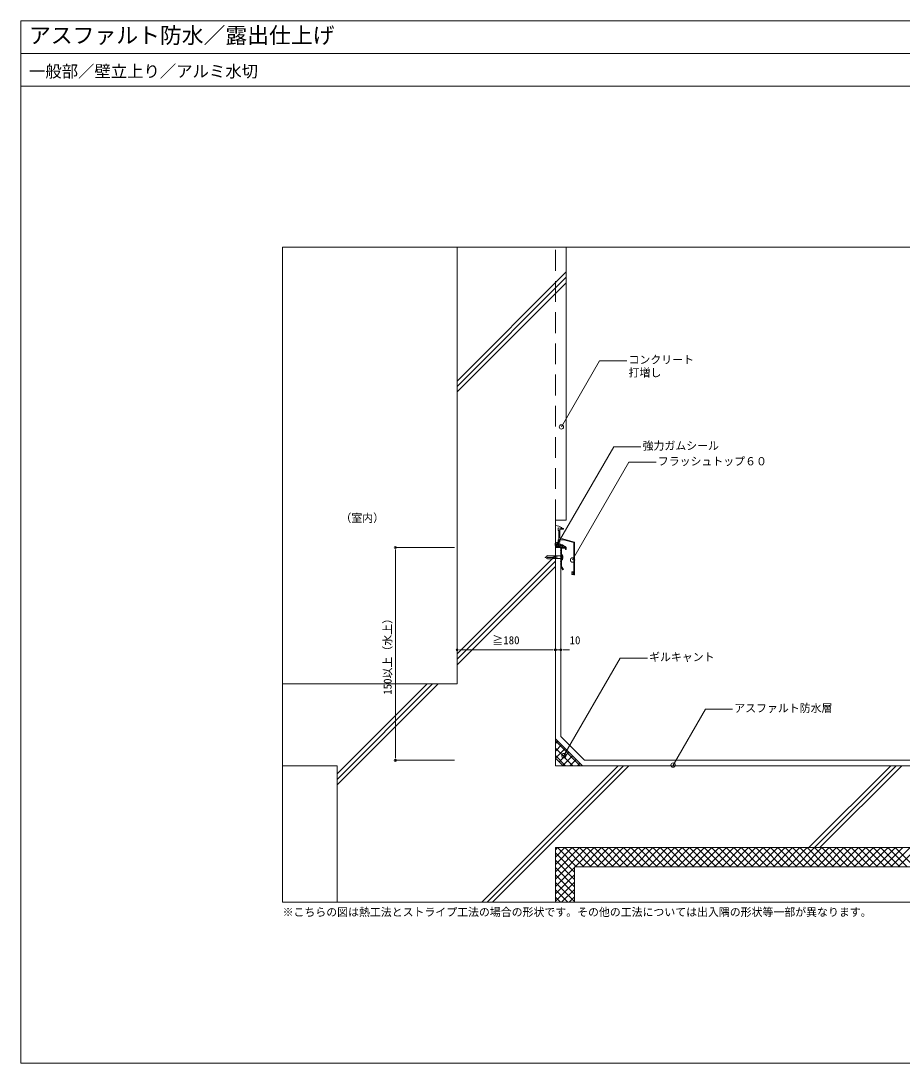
# Model space of a CAD drawing. Units: millimetres, scale not verified. Extents: x -1380 to 1380, y -955 to 955.
# Drawn here: x -1380 to 236, y -955 to 955 of the extents above; entities that cross this region are included whole.
import ezdxf
from ezdxf.enums import TextEntityAlignment as Align

# ---------------------------------------------------------------- set-up
doc = ezdxf.new("R2010")
doc.units = ezdxf.units.MM
doc.header["$LTSCALE"] = 3
doc.linetypes.add('USER1', pattern=[19.05, 12.7, -6.35])
for name, color, linetype, lineweight in [('0-0_0', 7, 'Continuous', 9), ('0-1_HATCH', 9, 'Continuous', 18), ('0-3_KUTAI', 3, 'Continuous', 18), ('0-4_BOUSUI', 1, 'Continuous', 18), ('0-5_MOJI', 7, 'Continuous', 18), ('0-6_sunpo', 7, 'Continuous', 18), ('0-7_KANAMONO_SCREW', 4, 'Continuous', 18), ('0-8_dannnetu', 6, 'Continuous', 18), ('0-9_KANAMONO', 4, 'Continuous', 18), ('0-A_WAKU', 7, 'Continuous', 18)]:
    doc.layers.add(name, color=color, linetype=linetype, lineweight=lineweight)
doc.styles.add('ＭＳ ゴシック', font='')
doc.styles.get('ＭＳ ゴシック').set_extended_font_data('MS Gothic')

# ---------------------------------------------------------------- blocks, each defined once
blk = doc.blocks.new('_DOT')
at = {"layer": '0-0_0'}
for p, q in [((-0.5, 0), (-1, 0)), ((0.25, 0), (-0.25, 0))]:
    blk.add_line(p, q, dxfattribs=at)
blk.add_circle((0, 0), 0.25, dxfattribs=at)

msp = doc.modelspace()

# ---------------------------------------------------------------- linework, layer by layer
at = {"layer": '0-0_0', "lineweight": 18}
msp.add_line((-1380.001, 895), (1379.999, 895), dxfattribs=at)
msp.add_lwpolyline([(-900.001, -660), (899.999, -660), (899.999, 540), (-900.001, 540)], close=True, dxfattribs=at)
at = {"layer": '0-1_HATCH'}
for p, q in [((-580.001, 295), (-380.001, 495)), ((-580.001, 285), (-380.001, 485)), ((-580.001, 275), (-380.001, 475)), ((-400.001, -2.549), (-399.482, -2.03)), ((-400.001, -7.039), (-395.5, -2.538)), ((-394.032, -10), (-400.001, -4.031)), ((-398.523, -10), (-400.001, -8.521)), ((-398.472, -10), (-391.902, -3.43)), ((-389.542, -10), (-397.293, -2.249)), ((-393.981, -10), (-388.616, -4.634)), ((-385.052, -10), (-391.494, -3.558)), ((-389.491, -10), (-385.599, -6.108)), ((-385.001, -10), (-382.825, -7.824)), ((-380.562, -10), (-382.54, -8.022)), ((-380.511, -10), (-380.277, -9.766)), ((-580.001, -205), (-400.001, -25)), ((-580.001, -215), (-400.001, -35)), ((-580.001, -225), (-400.001, -45)), ((-800.001, -435), (-625.001, -260)), ((-800.001, -425), (-635.001, -260)), ((-800.001, -445), (-615.001, -260)), ((-354.559, -410), (-400.001, -364.557)), ((-400.001, -369.526), (-395.489, -365.014)), ((-400.001, -382.996), (-388.754, -371.749)), ((-368.029, -410), (-400.001, -378.028)), ((-399.697, -396.162), (-382.019, -378.485)), ((-381.499, -410), (-400.001, -391.498)), ((-392.962, -402.897), (-375.284, -385.22)), ((-386.226, -409.633), (-368.549, -391.955)), ((-373.123, -410), (-361.813, -398.69)), ((-535.001, -660), (-285.001, -410)), ((-525.001, -660), (-275.001, -410)), ((-515.001, -660), (-265.001, -410)), ((-359.653, -410), (-355.078, -405.425)), ((64.999, -560), (214.999, -410)), ((74.999, -560), (224.999, -410)), ((84.999, -560), (234.999, -410)), ((-400.001, -563.815), (-396.186, -560)), ((-400.001, -577.286), (-382.715, -560)), ((-400.001, -590.756), (-369.245, -560)), ((-400.001, -604.226), (-355.775, -560)), ((-400.001, -617.697), (-342.304, -560)), ((-365.001, -604.787), (-400.001, -569.787)), ((-361.318, -595), (-396.318, -560)), ((-347.848, -595), (-382.848, -560)), ((-334.377, -595), (-369.377, -560)), ((-363.834, -595), (-328.834, -560)), ((-320.907, -595), (-355.907, -560)), ((-350.364, -595), (-315.364, -560)), ((-307.437, -595), (-342.437, -560)), ((-336.893, -595), (-301.893, -560)), ((-293.966, -595), (-328.966, -560)), ((-323.423, -595), (-288.423, -560)), ((-280.496, -595), (-315.496, -560)), ((-309.952, -595), (-274.952, -560)), ((-267.026, -595), (-302.026, -560)), ((-296.482, -595), (-261.482, -560)), ((-253.555, -595), (-288.555, -560)), ((-283.012, -595), (-248.012, -560)), ((-240.085, -595), (-275.085, -560)), ((-269.541, -595), (-234.541, -560)), ((-226.614, -595), (-261.614, -560)), ((-256.071, -595), (-221.071, -560)), ((-213.144, -595), (-248.144, -560)), ((-242.6, -595), (-207.6, -560)), ((-199.674, -595), (-234.674, -560)), ((-229.13, -595), (-194.13, -560)), ((-186.203, -595), (-221.203, -560)), ((-215.66, -595), (-180.66, -560)), ((-172.733, -595), (-207.733, -560)), ((-202.189, -595), (-167.189, -560)), ((-159.262, -595), (-194.262, -560)), ((-188.719, -595), (-153.719, -560)), ((-145.792, -595), (-180.792, -560)), ((-175.249, -595), (-140.249, -560)), ((-132.322, -595), (-167.322, -560)), ((-161.778, -595), (-126.778, -560)), ((-118.851, -595), (-153.851, -560)), ((-148.308, -595), (-113.308, -560)), ((-105.381, -595), (-140.381, -560)), ((-134.837, -595), (-99.837, -560)), ((-91.911, -595), (-126.911, -560)), ((-121.367, -595), (-86.367, -560)), ((-78.44, -595), (-113.44, -560)), ((-107.897, -595), (-72.897, -560)), ((-64.97, -595), (-99.97, -560)), ((-94.426, -595), (-59.426, -560)), ((-51.499, -595), (-86.499, -560)), ((-80.956, -595), (-45.956, -560)), ((-38.029, -595), (-73.029, -560)), ((-67.485, -595), (-32.485, -560)), ((-24.559, -595), (-59.559, -560)), ((-54.015, -595), (-19.015, -560)), ((-11.088, -595), (-46.088, -560)), ((-40.545, -595), (-5.545, -560)), ((2.382, -595), (-32.618, -560)), ((-27.074, -595), (7.926, -560)), ((15.853, -595), (-19.147, -560)), ((-13.604, -595), (21.396, -560)), ((29.323, -595), (-5.677, -560)), ((-0.134, -595), (34.866, -560)), ((42.793, -595), (7.793, -560)), ((13.337, -595), (48.337, -560)), ((56.264, -595), (21.264, -560)), ((26.807, -595), (61.807, -560)), ((69.734, -595), (34.734, -560)), ((40.278, -595), (75.278, -560)), ((83.204, -595), (48.204, -560)), ((53.748, -595), (88.748, -560)), ((96.675, -595), (61.675, -560)), ((67.218, -595), (102.218, -560)), ((110.145, -595), (75.145, -560)), ((80.689, -595), (115.689, -560)), ((123.616, -595), (88.616, -560)), ((94.159, -595), (129.159, -560)), ((137.086, -595), (102.086, -560)), ((107.629, -595), (142.629, -560)), ((150.556, -595), (115.556, -560)), ((121.1, -595), (156.1, -560)), ((164.027, -595), (129.027, -560)), ((134.57, -595), (169.57, -560)), ((177.497, -595), (142.497, -560)), ((148.041, -595), (183.041, -560)), ((190.968, -595), (155.968, -560)), ((161.511, -595), (196.511, -560)), ((204.438, -595), (169.438, -560)), ((174.981, -595), (209.981, -560)), ((217.908, -595), (182.908, -560)), ((188.452, -595), (223.452, -560)), ((231.379, -595), (196.379, -560)), ((201.922, -595), (236.922, -560)), ((244.849, -595), (209.849, -560)), ((215.393, -595), (250.393, -560)), ((258.319, -595), (223.319, -560)), ((228.863, -595), (263.863, -560)), ((-365.001, -618.258), (-400.001, -583.258)), ((-400.001, -631.167), (-365.001, -596.167)), ((-365.001, -631.728), (-400.001, -596.728)), ((-400.001, -644.638), (-365.001, -609.638)), ((-365.001, -645.198), (-400.001, -610.198)), ((-400.001, -658.108), (-365.001, -623.108)), ((-365.001, -658.669), (-400.001, -623.669)), ((-377.141, -660), (-400.001, -637.139)), ((-388.423, -660), (-365.001, -636.578)), ((-390.611, -660), (-400.001, -650.61)), ((-374.952, -660), (-365.001, -650.049))]:
    msp.add_line(p, q, dxfattribs=at)
at = {"layer": '0-3_KUTAI'}
for p, q in [((-580.001, 540), (-580.001, -260)), ((-580.001, -260), (-900.001, -260)), ((-800.001, -410), (-900.001, -410)), ((-800.001, -410), (-800.001, -660)), ((899.999, -560), (-400.001, -560)), ((-400.001, -560), (-400.001, -660))]:
    msp.add_line(p, q, dxfattribs=at)
at = {"layer": '0-3_KUTAI', "linetype": 'USER1'}
msp.add_line((-400.001, 40), (-400.001, 540), dxfattribs=at)
at = {"layer": '0-3_KUTAI'}
for points in [[(-400.001, 40), (-380.001, 40), (-380.001, 540)], [(899.999, -410), (-400.001, -410), (-400.001, 40)]]:
    msp.add_lwpolyline(points, dxfattribs=at)
at = {"layer": '0-4_BOUSUI'}
msp.add_line((-389.999, -10), (-400.003, -10), dxfattribs=at)
msp.add_lwpolyline([(578.649, -400), (-346.362, -400), (-390.001, -356.36), (-390.001, -45)], dxfattribs=at)
msp.add_arc((-401.69, -35.222), 33.265, 49.30752, 87.08966, dxfattribs=at)
at = {"layer": '0-5_MOJI'}
for points in [[(-268.767, 332.286), (-318.767, 332.286), (-388.841, 210.914)], [(-242.979, 174.577), (-292.979, 174.577), (-396.375, -4.509)], [(-215.097, 146.112), (-265.097, 146.112), (-368.492, -32.974)], [(-231.037, -212.58), (-281.037, -212.58), (-384.357, -391.535)], [(-74.991, -306.334), (-124.991, -306.334), (-184.157, -408.812)]]:
    msp.add_lwpolyline(points, dxfattribs=at)
for centre in [(-388.841, 210.914), (-396.375, -4.509), (-368.492, -32.974), (-384.357, -391.535), (-184.157, -408.812)]:
    msp.add_circle(centre, 4, dxfattribs=at)
at = {"layer": '0-6_sunpo'}
for p, q in [((-585.001, -10), (-693.356, -10)), ((-693.356, -392), (-693.356, -18)), ((-580.001, -175.319), (-580.001, -197.597)), ((-400.001, -175.319), (-400.001, -197.597)), ((-400.001, -175.319), (-400.001, -197.597)), ((-390.001, -175.319), (-390.001, -197.597)), ((-572.001, -197.597), (-408.001, -197.597)), ((-408.001, -197.597), (-416.001, -197.597)), ((-400.001, -197.597), (-390.001, -197.597)), ((-382.001, -197.597), (-374.001, -197.597)), ((-585.001, -400), (-693.356, -400))]:
    msp.add_line(p, q, dxfattribs=at)
at = {"layer": '0-7_KANAMONO_SCREW'}
for p, q in [((-415.624, -26.324), (-418.544, -27.533)), ((-415.624, -29.513), (-418.544, -28.303)), ((-416.221, -26.571), (-415.624, -28.961)), ((-401.457, -27.71), (-415.624, -27.085)), ((-401.457, -28.127), (-415.624, -28.752)), ((-415.624, -28.752), (-415.624, -30.418)), ((-415.624, -30.418), (-414.475, -30.993)), ((-414.834, -27.12), (-414.439, -28.699)), ((-404.371, -25.29), (-414.475, -24.844)), ((-404.371, -30.547), (-414.475, -30.993)), ((-413.57, -27.176), (-413.203, -28.645)), ((-412.306, -27.231), (-411.967, -28.59)), ((-411.042, -27.287), (-410.73, -28.536)), ((-409.778, -27.343), (-409.494, -28.481)), ((-408.514, -27.399), (-408.257, -28.427)), ((-407.251, -27.454), (-407.021, -28.372)), ((-405.987, -27.51), (-405.785, -28.318)), ((-404.723, -27.566), (-404.548, -28.263)), ((-404.38, -25.498), (-404.371, -25.29)), ((-401.466, -25.626), (-404.38, -25.498)), ((-401.466, -30.21), (-404.38, -30.339)), ((-404.38, -30.339), (-404.371, -30.547)), ((-404.172, -25.507), (-404.163, -25.299)), ((-404.172, -30.33), (-404.163, -30.538)), ((-401.665, -25.409), (-404.163, -25.299)), ((-401.665, -30.428), (-404.163, -30.538)), ((-403.459, -27.622), (-403.312, -28.209)), ((-402.195, -27.677), (-402.076, -28.154)), ((-401.675, -25.617), (-401.665, -25.409)), ((-401.675, -30.219), (-401.665, -30.428)), ((-401.466, -25.626), (-401.457, -25.418)), ((-401.466, -30.21), (-401.457, -30.418)), ((-389.635, -25.418), (-401.457, -25.418)), ((-401.457, -27.71), (-401.457, -28.127)), ((-389.635, -30.418), (-401.457, -30.418)), ((-399.791, -25.418), (-399.791, -30.418)), ((-397.291, -25.418), (-397.291, -30.418)), ((-388.801, -23.335), (-388.801, -24.585)), ((-388.801, -23.335), (-387.135, -23.335)), ((-388.801, -24.585), (-388.801, -31.252)), ((-388.801, -31.252), (-388.801, -32.502)), ((-387.135, -32.502), (-388.801, -32.502)), ((-387.135, -23.335), (-387.135, -32.502)), ((-386.718, -24.377), (-387.135, -24.377)), ((-387.135, -31.46), (-386.718, -31.46)), ((-386.718, -31.46), (-386.718, -24.377)), ((-386.718, -24.377), (-386.51, -25.418)), ((-386.51, -30.418), (-386.718, -31.46)), ((-386.51, -30.418), (-386.51, -25.418))]:
    msp.add_line(p, q, dxfattribs=at)
msp.add_lwpolyline([(-415.624, -27.085), (-415.624, -25.418), (-414.475, -24.844)], dxfattribs=at)
for centre, radius, start, end in [((-418.385, -27.918), 0.417, 112.5, 247.5), ((-389.635, -24.585), 0.833, 270, 0), ((-389.635, -31.252), 0.833, 0, 90)]:
    msp.add_arc(centre, radius, start, end, dxfattribs=at)
at = {"layer": '0-8_dannnetu'}
msp.add_lwpolyline([(-400.001, -360.502), (-350.504, -410), (-385.859, -410), (-400.001, -395.858)], close=True, dxfattribs=at)
msp.add_lwpolyline([(899.999, -595), (-365.001, -595), (-365.001, -660)], dxfattribs=at)
at = {"layer": '0-9_KANAMONO', "color": 1}
msp.add_line((-388.001, 25.924), (-388.001, 26.56), dxfattribs=at)
at = {"layer": '0-9_KANAMONO'}
for p, q in [((-390.801, -15.75), (-390.001, -15)), ((-369.801, -55), (-369.801, -55.556)), ((-369.551, -55.989), (-369.478, -56.032)), ((-369.801, -58.443), (-369.801, -59)), ((-369.478, -57.968), (-369.551, -58.01))]:
    msp.add_line(p, q, dxfattribs=at)
at = {"layer": '0-9_KANAMONO', "color": 1}
for points in [[(-400.001, 30), (-400.001, 25.5), (-399.501, 25), (-399.501, 21.5), (-400.001, 21), (-400.001, -1)], [(-399.001, -2), (-395.001, -2), (-395.001, 4), (-393.501, 4.3), (-393.501, 20.7), (-395.001, 21), (-395.001, 26.2), (-388.561, 25.427)]]:
    msp.add_lwpolyline(points, dxfattribs=at)
at = {"layer": '0-9_KANAMONO'}
for points in [[(-395.001, 25.975), (-395.001, 21), (-393.501, 21), (-393.501, 4), (-395.001, 4), (-395.001, 0), (-392.001, 0), (-392.001, 4), (-384.952, 4), (-366.301, -0.997), (-366.301, -29.7)], [(-392.001, 8.769), (-392.001, 12.2), (-392.301, 12.5), (-392.001, 12.8), (-392.001, 23.5), (-385.001, 23.5), (-385.001, 25), (-394.777, 26.173)], [(-369.301, -59.5), (-366.301, -59.5), (-366.301, -60), (-365.001, -60), (-365.001, 0), (-390.519, 6.838)], [(-366.301, -30.3), (-366.301, -54.5), (-369.301, -54.5)]]:
    msp.add_lwpolyline(points, dxfattribs=at)
msp.add_lwpolyline([(-390.801, -15.75), (-390.001, -15), (-390.001, -11.5), (-390.801, -10.75), (-390.001, -10), (-380.001, -10), (-380.001, -14), (-381.201, -14), (-381.201, -11.2), (-388.801, -11.2), (-388.801, -44.637), (-385.003, -50.334), (-386.001, -51), (-390.001, -45), (-390.001, -41.5), (-390.801, -40.75), (-390.001, -40), (-390.001, -36.5), (-390.801, -35.75), (-390.001, -35), (-390.001, -31.5), (-390.801, -30.75), (-390.001, -30), (-390.001, -26.5), (-390.801, -25.75), (-390.001, -25), (-390.001, -21.5), (-390.801, -20.75), (-390.001, -20), (-390.001, -16.5)], close=True, dxfattribs=at)
at = {"layer": '0-9_KANAMONO', "color": 1}
for centre, radius, start, end in [((-404.889, -9.7), 40, 65.02695, 82.98138), ((-388.501, 25.924), 0.5, 263.15723, 0), ((-399.001, -1), 1, 180, 270)]:
    msp.add_arc(centre, radius, start, end, dxfattribs=at)
at = {"layer": '0-9_KANAMONO'}
for centre, radius, start, end in [((-394.801, 25.975), 0.2, 83.15723, 180), ((-390.001, 8.769), 2, 180, 255), ((-366.301, -30), 0.3, 270, 90), ((-369.301, -55), 0.5, 90, 180), ((-369.301, -55.556), 0.5, 180, 240), ((-369.228, -55.599), 0.5, 240, 315.52249), ((-367.801, -57), 1.5, 224.47751, 135.52249), ((-369.301, -58.443), 0.5, 120, 180), ((-369.301, -59), 0.5, 180, 270), ((-369.228, -58.401), 0.5, 44.47751, 120)]:
    msp.add_arc(centre, radius, start, end, dxfattribs=at)
at = {"layer": '0-A_WAKU'}
for points in [[(1379.999, 835), (-1380.001, 835), (-1380.001, 955), (1379.999, 955)], [(-1380.001, -955), (1379.999, -955), (1379.999, 955), (-1380.001, 955)]]:
    msp.add_lwpolyline(points, close=True, dxfattribs=at)

# ---------------------------------------------------------------- block references
at = {"layer": '0-6_sunpo', "xscale": 8, "yscale": 8}
for p, rotation in [((-693.356, -10), 90), ((-580.001, -197.597), 180), ((-390.001, -197.597), 180), ((-693.356, -400), 270)]:
    msp.add_blockref('_DOT', p, dxfattribs=dict(at, rotation=rotation))
msp.add_blockref('_DOT', (-400.001, -197.597), dxfattribs=at)
msp.add_blockref('_DOT', (-400.001, -197.597), dxfattribs=at)

# ---------------------------------------------------------------- texts
at = {"layer": '0-5_MOJI', "style": 'ＭＳ ゴシック'}
for s, p in [('コンクリート', (-265.767, 322.286)), ('打増し', (-265.767, 298.549)), ('強力ガムシール', (-239.979, 164.577)), ('フラッシュトップ６０', (-212.097, 136.112)), ('（室内）', (-793.993, 32.251)), ('ギルキャント', (-228.037, -222.58)), ('アスファルト防水層', (-71.991, -316.334)), ('※こちらの図は熱工法とストライプ工法の場合の形状です。その他の工法については出入隅の形状等一部が異なります。', (-900.001, -690))]:
    msp.add_text(s, height=14.66, dxfattribs=at).set_placement(p, align=Align.BOTTOM_LEFT)
at = {"layer": '0-6_sunpo', "style": 'ＭＳ ゴシック'}
msp.add_text('150以上（水上）', height=14.66, rotation=90, dxfattribs=at).set_placement((-695.828, -280), align=Align.BOTTOM_LEFT)
for s, p in [('≧180', (-515.52, -191.718)), ('10', (-373.913, -191.718))]:
    msp.add_text(s, height=14.66, dxfattribs=at).set_placement(p, align=Align.BOTTOM_LEFT)
at = {"layer": '0-A_WAKU', "style": 'ＭＳ ゴシック'}
for s, height, p in [('アスファルト防水／露出仕上げ', 29.33, (-1365.001, 905)), ('一般部／壁立上り／アルミ水切', 21.99, (-1365.001, 845))]:
    msp.add_text(s, height=height, dxfattribs=at).set_placement(p, align=Align.BOTTOM_LEFT)

doc.saveas('drawing.dxf')
